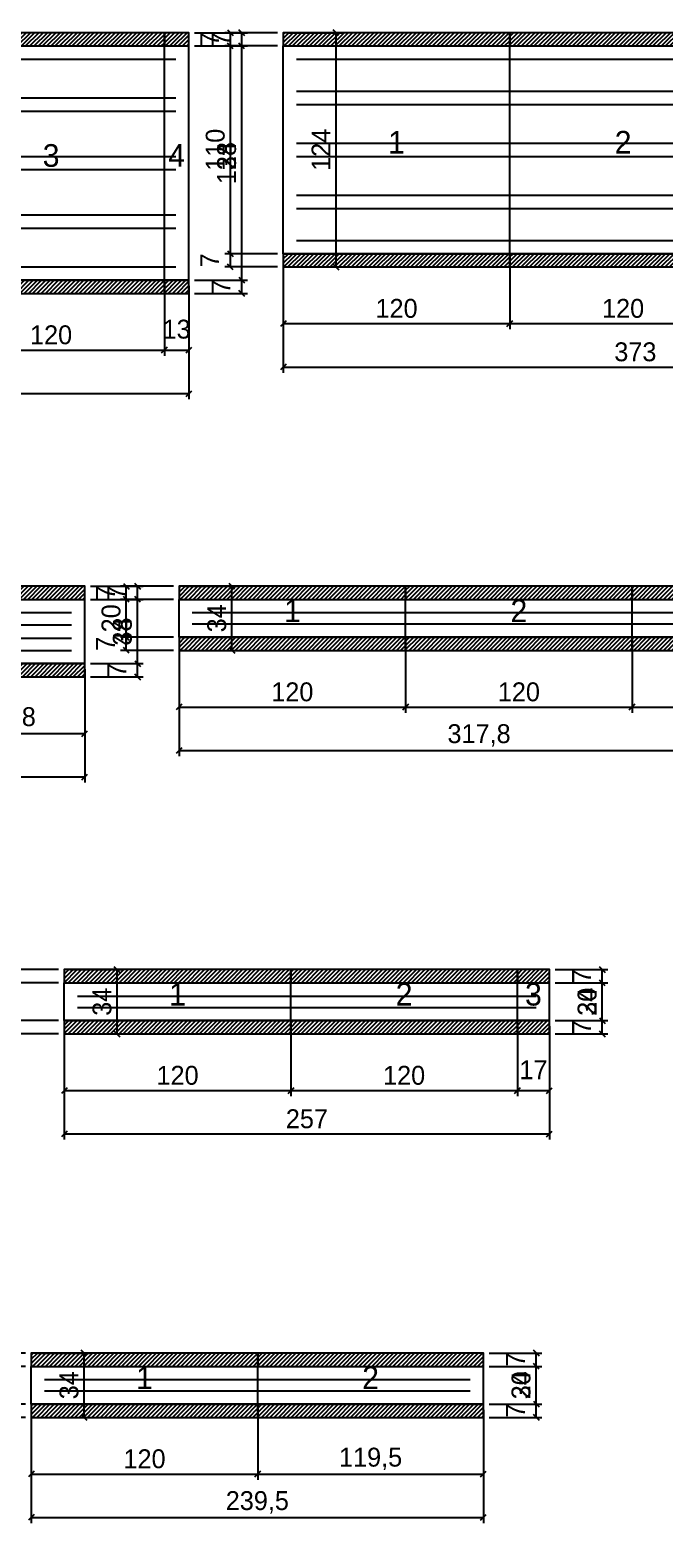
# Model space of a CAD drawing. Extents: x -13000 to 3070, y -38812 to 10330.
# Drawn here: x 492 to 828, y -21886 to -21095 of the extents above; entities that cross this region are included whole.
import ezdxf
from ezdxf.enums import TextEntityAlignment as Align

# ---------------------------------------------------------------- set-up
doc = ezdxf.new("R2010")
doc.units = 0
for name, color, linetype in [('5', 5, 'Continuous'), ('COTA', 241, 'Continuous'), ('Painéis', 200, 'Continuous'), ('SARR_2.2x7', 40, 'Continuous'), ('SCO-___-LAJ', 224, 'Continuous')]:
    doc.layers.add(name, color=color, linetype=linetype)
doc.dimstyles.new('PAINEL', dxfattribs={"dimtxt": 10, "dimasz": 3, "dimexe": 3, "dimexo": 3, "dimgap": 3, "dimtad": 1, "dimblk": 'OBLIQUE', "dimblk1": 'OBLIQUE', "dimcen": 2.5, "dimclrd": 4, "dimclre": 4, "dimclrt": 240, "dimazin": 3, "dimtfac": 1, "dimtmove": 0, "dimatfit": 3})

# ---------------------------------------------------------------- blocks, each defined once
blk = doc.blocks.new('_OBLIQUE')
at = {"color": 0, "linetype": 'BYBLOCK'}
blk.add_line((-0.5, -0.5), (0.5, 0.5), dxfattribs=at)

msp = doc.modelspace()

# ---------------------------------------------------------------- hatches: boundary and pattern name
at = {"layer": 'COTA'}
h = msp.add_hatch(dxfattribs=at)
h.set_pattern_fill('ANSI31', scale=0.5)
h.paths.add_polyline_path([(443, -21103.5), (563, -21103.5), (563, -21096.5), (443, -21096.5)])
h = msp.add_hatch(dxfattribs=at)
h.set_pattern_fill('ANSI31', scale=0.5)
h.paths.add_polyline_path([(563, -21103.5), (576, -21103.5), (576, -21096.5), (563, -21096.5)])
h = msp.add_hatch(dxfattribs=at)
h.set_pattern_fill('ANSI31', scale=0.5)
h.paths.add_polyline_path([(626, -21103.5), (746, -21103.5), (746, -21096.5), (626, -21096.5)])
h = msp.add_hatch(dxfattribs=at)
h.set_pattern_fill('ANSI31', scale=0.5)
h.paths.add_polyline_path([(746, -21103.5), (866, -21103.5), (866, -21096.5), (746, -21096.5)])
h = msp.add_hatch(dxfattribs=at)
h.set_pattern_fill('ANSI31', scale=0.5)
h.paths.add_polyline_path([(626, -21220.5), (746, -21220.5), (746, -21213.5), (626, -21213.5)])
h = msp.add_hatch(dxfattribs=at)
h.set_pattern_fill('ANSI31', scale=0.5)
h.paths.add_polyline_path([(746, -21220.5), (866, -21220.5), (866, -21213.5), (746, -21213.5)])
h = msp.add_hatch(dxfattribs=at)
h.set_pattern_fill('ANSI31', scale=0.5)
h.paths.add_polyline_path([(443, -21234.5), (563, -21234.5), (563, -21227.5), (443, -21227.5)])
h = msp.add_hatch(dxfattribs=at)
h.set_pattern_fill('ANSI31', scale=0.5)
h.paths.add_polyline_path([(563, -21234.5), (576, -21234.5), (576, -21227.5), (563, -21227.5)])
h = msp.add_hatch(dxfattribs=at)
h.set_pattern_fill('ANSI31', scale=0.5)
h.paths.add_polyline_path([(443, -21396.5), (520.8, -21396.5), (520.8, -21389.5), (443, -21389.5)])
h = msp.add_hatch(dxfattribs=at)
h.set_pattern_fill('ANSI31', scale=0.5)
h.paths.add_polyline_path([(570.8, -21396.5), (690.8, -21396.5), (690.8, -21389.5), (570.8, -21389.5)])
h = msp.add_hatch(dxfattribs=at)
h.set_pattern_fill('ANSI31', scale=0.5)
h.paths.add_polyline_path([(690.8, -21396.5), (810.8, -21396.5), (810.8, -21389.5), (690.8, -21389.5)])
h = msp.add_hatch(dxfattribs=at)
h.set_pattern_fill('ANSI31', scale=0.5)
h.paths.add_polyline_path([(810.8, -21396.5), (888.6, -21396.5), (888.6, -21389.5), (810.8, -21389.5)])
h = msp.add_hatch(dxfattribs=at)
h.set_pattern_fill('ANSI31', scale=0.5)
h.paths.add_polyline_path([(570.8, -21423.5), (690.8, -21423.5), (690.8, -21416.5), (570.8, -21416.5)])
h = msp.add_hatch(dxfattribs=at)
h.set_pattern_fill('ANSI31', scale=0.5)
h.paths.add_polyline_path([(690.8, -21423.5), (810.8, -21423.5), (810.8, -21416.5), (690.8, -21416.5)])
h = msp.add_hatch(dxfattribs=at)
h.set_pattern_fill('ANSI31', scale=0.5)
h.paths.add_polyline_path([(810.8, -21423.5), (888.6, -21423.5), (888.6, -21416.5), (810.8, -21416.5)])
h = msp.add_hatch(dxfattribs=at)
h.set_pattern_fill('ANSI31', scale=0.5)
h.paths.add_polyline_path([(443, -21437.5), (520.8, -21437.5), (520.8, -21430.5), (443, -21430.5)])
h = msp.add_hatch(dxfattribs=at)
h.set_pattern_fill('ANSI31', scale=0.5)
h.paths.add_polyline_path([(510, -21599.5), (630, -21599.5), (630, -21592.5), (510, -21592.5)])
h = msp.add_hatch(dxfattribs=at)
h.set_pattern_fill('ANSI31', scale=0.5)
h.paths.add_polyline_path([(630, -21599.5), (750, -21599.5), (750, -21592.5), (630, -21592.5)])
h = msp.add_hatch(dxfattribs=at)
h.set_pattern_fill('ANSI31', scale=0.5)
h.paths.add_polyline_path([(750, -21599.5), (767, -21599.5), (767, -21592.5), (750, -21592.5)])
h = msp.add_hatch(dxfattribs=at)
h.set_pattern_fill('ANSI31', scale=0.5)
h.paths.add_polyline_path([(510, -21626.5), (630, -21626.5), (630, -21619.5), (510, -21619.5)])
h = msp.add_hatch(dxfattribs=at)
h.set_pattern_fill('ANSI31', scale=0.5)
h.paths.add_polyline_path([(630, -21626.5), (750, -21626.5), (750, -21619.5), (630, -21619.5)])
h = msp.add_hatch(dxfattribs=at)
h.set_pattern_fill('ANSI31', scale=0.5)
h.paths.add_polyline_path([(750, -21626.5), (767, -21626.5), (767, -21619.5), (750, -21619.5)])
h = msp.add_hatch(dxfattribs=at)
h.set_pattern_fill('ANSI31', scale=0.5)
h.paths.add_polyline_path([(492.5, -21802.5), (612.5, -21802.5), (612.5, -21795.5), (492.5, -21795.5)])
h = msp.add_hatch(dxfattribs=at)
h.set_pattern_fill('ANSI31', scale=0.5)
h.paths.add_polyline_path([(612.5, -21802.5), (732, -21802.5), (732, -21795.5), (612.5, -21795.5)])
h = msp.add_hatch(dxfattribs=at)
h.set_pattern_fill('ANSI31', scale=0.5)
h.paths.add_polyline_path([(492.5, -21829.5), (612.5, -21829.5), (612.5, -21822.5), (492.5, -21822.5)])
h = msp.add_hatch(dxfattribs=at)
h.set_pattern_fill('ANSI31', scale=0.5)
h.paths.add_polyline_path([(612.5, -21829.5), (732, -21829.5), (732, -21822.5), (612.5, -21822.5)])

# ---------------------------------------------------------------- linework, layer by layer
at = {"layer": 'Painéis'}
for p, q in [((443, -21103.5), (563, -21103.5)), ((563, -21227.5), (563, -21103.5)), ((563, -21227.5), (563, -21103.5)), ((563, -21103.5), (576, -21103.5)), ((563, -21227.5), (563, -21103.5)), ((576, -21227.5), (576, -21103.5)), ((626, -21103.5), (746, -21103.5)), ((626, -21213.5), (626, -21103.5)), ((746, -21213.5), (746, -21103.5)), ((746, -21213.5), (746, -21103.5)), ((746, -21103.5), (866, -21103.5)), ((746, -21213.5), (746, -21103.5)), ((626, -21213.5), (746, -21213.5)), ((746, -21213.5), (866, -21213.5)), ((443, -21227.5), (563, -21227.5)), ((563, -21227.5), (576, -21227.5)), ((443, -21396.5), (520.8, -21396.5)), ((520.8, -21430.5), (520.8, -21396.5)), ((570.8, -21396.5), (690.8, -21396.5)), ((570.8, -21416.5), (570.8, -21396.5)), ((690.8, -21416.5), (690.8, -21396.5)), ((690.8, -21416.5), (690.8, -21396.5)), ((690.8, -21396.5), (810.8, -21396.5)), ((690.8, -21416.5), (690.8, -21396.5)), ((810.8, -21416.5), (810.8, -21396.5)), ((810.8, -21416.5), (810.8, -21396.5)), ((810.8, -21396.5), (888.6, -21396.5)), ((810.8, -21416.5), (810.8, -21396.5)), ((570.8, -21416.5), (690.8, -21416.5)), ((690.8, -21416.5), (810.8, -21416.5)), ((810.8, -21416.5), (888.6, -21416.5)), ((443, -21430.5), (520.8, -21430.5)), ((510, -21599.5), (630, -21599.5)), ((510, -21619.5), (510, -21599.5)), ((630, -21619.5), (630, -21599.5)), ((630, -21619.5), (630, -21599.5)), ((630, -21599.5), (750, -21599.5)), ((630, -21619.5), (630, -21599.5)), ((750, -21619.5), (750, -21599.5)), ((750, -21619.5), (750, -21599.5)), ((750, -21599.5), (767, -21599.5)), ((750, -21619.5), (750, -21599.5)), ((767, -21619.5), (767, -21599.5)), ((510, -21619.5), (630, -21619.5)), ((630, -21619.5), (750, -21619.5)), ((750, -21619.5), (767, -21619.5)), ((492.5, -21802.5), (612.5, -21802.5)), ((492.5, -21822.5), (492.5, -21802.5)), ((612.5, -21822.5), (612.5, -21802.5)), ((612.5, -21822.5), (612.5, -21802.5)), ((612.5, -21802.5), (732, -21802.5)), ((612.5, -21822.5), (612.5, -21802.5)), ((732, -21822.5), (732, -21802.5)), ((492.5, -21822.5), (612.5, -21822.5)), ((612.5, -21822.5), (732, -21822.5))]:
    msp.add_line(p, q, dxfattribs=at)
at = {"layer": 'SARR_2.2x7'}
for points in [[(443, -21110.5), (563, -21110.5)], [(443, -21110.5), (563, -21110.5)], [(563, -21110.5), (569, -21110.5)], [(563, -21110.5), (569, -21110.5)], [(633, -21110.5), (746, -21110.5)], [(633, -21110.5), (746, -21110.5)], [(746, -21110.5), (866, -21110.5)], [(746, -21110.5), (866, -21110.5)], [(633, -21127.5), (746, -21127.5)], [(633, -21127.5), (746, -21127.5)], [(746, -21127.5), (866, -21127.5)], [(746, -21127.5), (866, -21127.5)], [(443, -21131), (563, -21131)], [(443, -21131), (563, -21131)], [(563, -21131), (569, -21131)], [(563, -21131), (569, -21131)], [(633, -21134.5), (746, -21134.5)], [(633, -21134.5), (746, -21134.5)], [(746, -21134.5), (866, -21134.5)], [(746, -21134.5), (866, -21134.5)], [(443, -21138), (563, -21138)], [(443, -21138), (563, -21138)], [(563, -21138), (569, -21138)], [(563, -21138), (569, -21138)], [(633, -21155), (746, -21155)], [(633, -21155), (746, -21155)], [(746, -21155), (866, -21155)], [(746, -21155), (866, -21155)], [(443, -21162), (563, -21162)], [(443, -21162), (563, -21162)], [(443, -21169), (563, -21169)], [(443, -21169), (563, -21169)], [(563, -21162), (569, -21162)], [(563, -21162), (569, -21162)], [(563, -21169), (569, -21169)], [(563, -21169), (569, -21169)], [(633, -21162), (746, -21162)], [(633, -21162), (746, -21162)], [(746, -21162), (866, -21162)], [(746, -21162), (866, -21162)], [(633, -21182.5), (746, -21182.5)], [(633, -21182.5), (746, -21182.5)], [(746, -21182.5), (866, -21182.5)], [(746, -21182.5), (866, -21182.5)], [(443, -21193), (563, -21193)], [(443, -21193), (563, -21193)], [(563, -21193), (569, -21193)], [(563, -21193), (569, -21193)], [(633, -21189.5), (746, -21189.5)], [(633, -21189.5), (746, -21189.5)], [(746, -21189.5), (866, -21189.5)], [(746, -21189.5), (866, -21189.5)], [(443, -21200), (563, -21200)], [(443, -21200), (563, -21200)], [(563, -21200), (569, -21200)], [(563, -21200), (569, -21200)], [(633, -21206.5), (746, -21206.5)], [(633, -21206.5), (746, -21206.5)], [(746, -21206.5), (866, -21206.5)], [(746, -21206.5), (866, -21206.5)], [(443, -21220.5), (563, -21220.5)], [(443, -21220.5), (563, -21220.5)], [(563, -21220.5), (569, -21220.5)], [(563, -21220.5), (569, -21220.5)], [(443, -21403.5), (513.8, -21403.5)], [(443, -21403.5), (513.8, -21403.5)], [(577.8, -21403.5), (690.8, -21403.5)], [(577.8, -21403.5), (690.8, -21403.5)], [(690.8, -21403.5), (810.8, -21403.5)], [(690.8, -21403.5), (810.8, -21403.5)], [(810.8, -21403.5), (881.6, -21403.5)], [(810.8, -21403.5), (881.6, -21403.5)], [(443, -21410), (513.8, -21410)], [(443, -21410), (513.8, -21410)], [(577.8, -21409.5), (690.8, -21409.5)], [(577.8, -21409.5), (690.8, -21409.5)], [(690.8, -21409.5), (810.8, -21409.5)], [(690.8, -21409.5), (810.8, -21409.5)], [(810.8, -21409.5), (881.6, -21409.5)], [(810.8, -21409.5), (881.6, -21409.5)], [(443, -21417), (513.8, -21417)], [(443, -21417), (513.8, -21417)], [(443, -21423.5), (513.8, -21423.5)], [(443, -21423.5), (513.8, -21423.5)], [(517, -21606.5), (630, -21606.5)], [(517, -21606.5), (630, -21606.5)], [(630, -21606.5), (750, -21606.5)], [(630, -21606.5), (750, -21606.5)], [(750, -21606.5), (760, -21606.5)], [(750, -21606.5), (760, -21606.5)], [(517, -21612.5), (630, -21612.5)], [(517, -21612.5), (630, -21612.5)], [(630, -21612.5), (750, -21612.5)], [(630, -21612.5), (750, -21612.5)], [(750, -21612.5), (760, -21612.5)], [(750, -21612.5), (760, -21612.5)], [(499.5, -21809.5), (612.5, -21809.5)], [(499.5, -21809.5), (612.5, -21809.5)], [(612.5, -21809.5), (725, -21809.5)], [(612.5, -21809.5), (725, -21809.5)], [(499.5, -21815.5), (612.5, -21815.5)], [(499.5, -21815.5), (612.5, -21815.5)], [(612.5, -21815.5), (725, -21815.5)], [(612.5, -21815.5), (725, -21815.5)]]:
    msp.add_lwpolyline(points, dxfattribs=at)
at = {"layer": 'SCO-___-LAJ'}
for points in [[(443, -21103.5), (563, -21103.5), (563, -21096.5), (443, -21096.5)], [(563, -21103.5), (576, -21103.5), (576, -21096.5), (563, -21096.5)], [(626, -21103.5), (746, -21103.5), (746, -21096.5), (626, -21096.5)], [(746, -21103.5), (866, -21103.5), (866, -21096.5), (746, -21096.5)], [(626, -21220.5), (746, -21220.5), (746, -21213.5), (626, -21213.5)], [(746, -21220.5), (866, -21220.5), (866, -21213.5), (746, -21213.5)], [(443, -21234.5), (563, -21234.5), (563, -21227.5), (443, -21227.5)], [(563, -21234.5), (576, -21234.5), (576, -21227.5), (563, -21227.5)], [(443, -21396.5), (520.8, -21396.5), (520.8, -21389.5), (443, -21389.5)], [(570.8, -21396.5), (690.8, -21396.5), (690.8, -21389.5), (570.8, -21389.5)], [(690.8, -21396.5), (810.8, -21396.5), (810.8, -21389.5), (690.8, -21389.5)], [(810.8, -21396.5), (888.6, -21396.5), (888.6, -21389.5), (810.8, -21389.5)], [(570.8, -21423.5), (690.8, -21423.5), (690.8, -21416.5), (570.8, -21416.5)], [(690.8, -21423.5), (810.8, -21423.5), (810.8, -21416.5), (690.8, -21416.5)], [(810.8, -21423.5), (888.6, -21423.5), (888.6, -21416.5), (810.8, -21416.5)], [(443, -21437.5), (520.8, -21437.5), (520.8, -21430.5), (443, -21430.5)], [(510, -21599.5), (630, -21599.5), (630, -21592.5), (510, -21592.5)], [(630, -21599.5), (750, -21599.5), (750, -21592.5), (630, -21592.5)], [(750, -21599.5), (767, -21599.5), (767, -21592.5), (750, -21592.5)], [(510, -21626.5), (630, -21626.5), (630, -21619.5), (510, -21619.5)], [(630, -21626.5), (750, -21626.5), (750, -21619.5), (630, -21619.5)], [(750, -21626.5), (767, -21626.5), (767, -21619.5), (750, -21619.5)], [(492.5, -21802.5), (612.5, -21802.5), (612.5, -21795.5), (492.5, -21795.5)], [(612.5, -21802.5), (732, -21802.5), (732, -21795.5), (612.5, -21795.5)], [(492.5, -21829.5), (612.5, -21829.5), (612.5, -21822.5), (492.5, -21822.5)], [(612.5, -21829.5), (732, -21829.5), (732, -21822.5), (612.5, -21822.5)]]:
    msp.add_lwpolyline(points, close=True, dxfattribs=at)

# ---------------------------------------------------------------- texts
at = {"layer": '5'}
for s, p in [('1', (686, -21154.5)), ('2', (806, -21154.5)), ('3', (503, -21161.5)), ('4', (569.5, -21161.5)), ('1', (630.8, -21402.5)), ('2', (750.8, -21402.5)), ('1', (570, -21605.5)), ('2', (690, -21605.5)), ('3', (758.5, -21605.5)), ('1', (552.5, -21808.5)), ('2', (672.25, -21808.5))]:
    msp.add_text(s, height=12, dxfattribs=at).set_placement(p, align=Align.MIDDLE_CENTER)

# ---------------------------------------------------------------- dimensions: what is measured, and where the dimension line sits
at = {"layer": 'COTA'}
for base, p1, p2 in [((604, -21234.5), (576, -21234.5), (576, -21096.5)), ((604, -21103.5), (576, -21103.5), (576, -21096.5)), ((598, -21103.5), (626, -21103.5), (626, -21096.5)), ((654, -21220.5), (626, -21220.5), (626, -21096.5)), ((604, -21227.5), (576, -21227.5), (576, -21103.5)), ((598, -21213.5), (626, -21213.5), (626, -21103.5)), ((598, -21220.5), (626, -21220.5), (626, -21213.5)), ((604, -21234.5), (576, -21234.5), (576, -21227.5)), ((548.8, -21437.5), (520.8, -21437.5), (520.8, -21389.5)), ((548.8, -21396.5), (520.8, -21396.5), (520.8, -21389.5)), ((542.8, -21396.5), (570.8, -21396.5), (570.8, -21389.5)), ((598.8, -21423.5), (570.8, -21423.5), (570.8, -21389.5)), ((548.8, -21430.5), (520.8, -21430.5), (520.8, -21396.5)), ((542.8, -21416.5), (570.8, -21416.5), (570.8, -21396.5)), ((542.8, -21423.5), (570.8, -21423.5), (570.8, -21416.5)), ((548.8, -21437.5), (520.8, -21437.5), (520.8, -21430.5)), ((482, -21599.5), (510, -21599.5), (510, -21592.5)), ((538, -21626.5), (510, -21626.5), (510, -21592.5)), ((795, -21626.5), (767, -21626.5), (767, -21592.5)), ((795, -21599.5), (767, -21599.5), (767, -21592.5)), ((482, -21619.5), (510, -21619.5), (510, -21599.5)), ((795, -21619.5), (767, -21619.5), (767, -21599.5)), ((482, -21626.5), (510, -21626.5), (510, -21619.5)), ((795, -21626.5), (767, -21626.5), (767, -21619.5)), ((464.5, -21802.5), (492.5, -21802.5), (492.5, -21795.5)), ((520.5, -21829.5), (492.5, -21829.5), (492.5, -21795.5)), ((760, -21829.5), (732, -21829.5), (732, -21795.5)), ((760, -21802.5), (732, -21802.5), (732, -21795.5)), ((464.5, -21822.5), (492.5, -21822.5), (492.5, -21802.5)), ((760, -21822.5), (732, -21822.5), (732, -21802.5)), ((464.5, -21829.5), (492.5, -21829.5), (492.5, -21822.5)), ((760, -21829.5), (732, -21829.5), (732, -21822.5))]:
    msp.add_linear_dim(base=base, p1=p1, p2=p2, angle=90, dimstyle='PAINEL', dxfattribs=at).render()
for base, p1, p2 in [((626, -21250.5), (626, -21213.5), (746, -21213.5)), ((626, -21273.5), (626, -21213.5), (999, -21213.5)), ((746, -21250.5), (746, -21213.5), (866, -21213.5)), ((203, -21287.5), (203, -21227.5), (576, -21227.5)), ((443, -21264.5), (443, -21227.5), (563, -21227.5)), ((563, -21264.5), (563, -21227.5), (576, -21227.5)), ((570.8, -21453.5), (570.8, -21416.5), (690.8, -21416.5)), ((570.8, -21476.5), (570.8, -21416.5), (888.6, -21416.5)), ((690.8, -21453.5), (690.8, -21416.5), (810.8, -21416.5)), ((810.8, -21453.5), (810.8, -21416.5), (888.6, -21416.5)), ((203, -21490.5), (203, -21430.5), (520.8, -21430.5)), ((443, -21467.5), (443, -21430.5), (520.8, -21430.5)), ((510, -21656.5), (510, -21619.5), (630, -21619.5)), ((510, -21679.5), (510, -21619.5), (767, -21619.5)), ((630, -21656.5), (630, -21619.5), (750, -21619.5)), ((750, -21656.5), (750, -21619.5), (767, -21619.5)), ((492.5, -21859.5), (492.5, -21822.5), (612.5, -21822.5)), ((492.5, -21882.5), (492.5, -21822.5), (732, -21822.5)), ((612.5, -21859.5), (612.5, -21822.5), (732, -21822.5))]:
    msp.add_linear_dim(base=base, p1=p1, p2=p2, dimstyle='PAINEL', dxfattribs=at).render()

doc.saveas('drawing.dxf')
